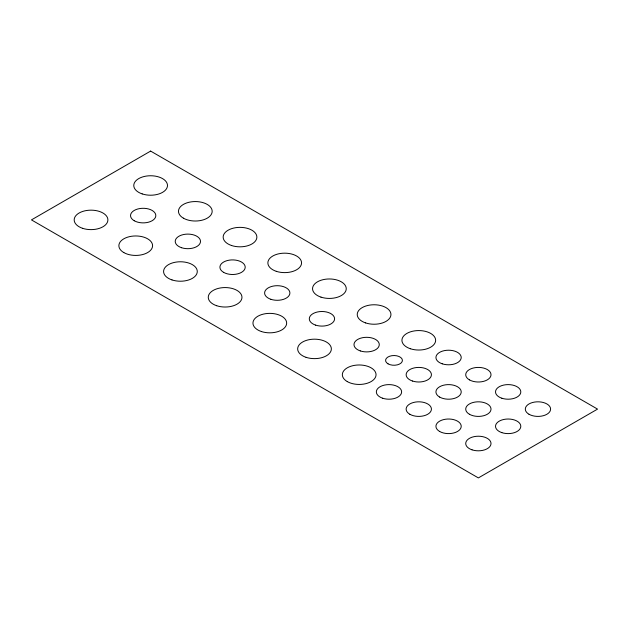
<?xml version="1.0" encoding="UTF-8"?>
<svg xmlns="http://www.w3.org/2000/svg" width="629" height="629" viewBox="0 0 629 629"><rect width="100%" height="100%" fill="white"/><g stroke="black" fill="none" stroke-linecap="round" stroke-linejoin="round"><path stroke-width="0.94" d="M150.63 151.086L31.45 219.891L478.37 477.914L597.55 409.109L150.63 151.086M142.201 193.913A16.857 9.734 0 0 0 167.487 185.484A16.857 9.734 0 0 0 142.201 177.056A16.857 9.734 0 0 0 142.201 193.913M183.401 218.169A16.857 9.734 0 0 0 211.603 213.805A16.857 9.734 0 0 0 190.957 201.893A16.857 9.734 0 0 0 183.401 218.169M82.611 228.319A16.857 9.734 0 0 0 107.897 219.891A16.857 9.734 0 0 0 82.611 211.462A16.857 9.734 0 0 0 82.611 228.319M123.811 252.575A16.857 9.734 0 0 0 152.014 248.211A16.857 9.734 0 0 0 131.367 236.292A16.857 9.734 0 0 0 123.811 252.575M231.582 245.522A16.857 9.734 0 0 0 256.868 237.094A16.857 9.734 0 0 0 231.582 228.665A16.857 9.734 0 0 0 231.582 245.522M172 279.921A16.857 9.734 0 0 0 197.278 271.492A16.857 9.734 0 0 0 172 263.071A16.857 9.734 0 0 0 172 279.921M320.971 297.124A16.857 9.734 0 0 0 346.249 288.695A16.857 9.734 0 0 0 320.971 280.267A16.857 9.734 0 0 0 320.971 297.124M261.381 331.53A16.857 9.734 0 0 0 286.659 323.102A16.857 9.734 0 0 0 261.381 314.673A16.857 9.734 0 0 0 261.381 331.53M216.691 305.725A16.857 9.734 0 0 0 241.968 297.297A16.857 9.734 0 0 0 216.691 288.868A16.857 9.734 0 0 0 216.691 305.725M276.28 271.319A16.857 9.734 0 0 0 301.558 262.898A16.857 9.734 0 0 0 276.28 254.47A16.857 9.734 0 0 0 276.28 271.319M306.071 357.327A16.857 9.734 0 0 0 331.357 348.906A16.857 9.734 0 0 0 306.071 340.478A16.857 9.734 0 0 0 306.071 357.327M365.661 322.929A16.857 9.734 0 0 0 390.947 314.5A16.857 9.734 0 0 0 365.661 306.071A16.857 9.734 0 0 0 365.661 322.929M410.352 348.733A16.857 9.734 0 0 0 435.638 340.305A16.857 9.734 0 0 0 410.352 331.876A16.857 9.734 0 0 0 410.352 348.733M347.271 381.591A16.857 9.734 0 0 0 375.474 377.227A16.857 9.734 0 0 0 354.827 365.307A16.857 9.734 0 0 0 347.271 381.591M442.258 363.821A12.643 7.296 0 0 0 461.214 357.508A12.643 7.296 0 0 0 442.258 351.186A12.643 7.296 0 0 0 442.258 363.821M382.668 398.228A12.643 7.296 0 0 0 401.624 391.906A12.643 7.296 0 0 0 382.668 385.585A12.643 7.296 0 0 0 382.668 398.228M469.431 379.869A12.643 7.296 0 0 0 490.581 376.598A12.643 7.296 0 0 0 475.099 367.658A12.643 7.296 0 0 0 469.431 379.869M409.841 414.267A12.643 7.296 0 0 0 430.991 410.996A12.643 7.296 0 0 0 415.51 402.057A12.643 7.296 0 0 0 409.841 414.267M439.64 431.47A12.643 7.296 0 0 0 460.79 428.2A12.643 7.296 0 0 0 445.308 419.26A12.643 7.296 0 0 0 439.64 431.47M501.848 398.228A12.643 7.296 0 0 0 520.804 391.906A12.643 7.296 0 0 0 501.848 385.585A12.643 7.296 0 0 0 501.848 398.228M529.02 414.267A12.643 7.296 0 0 0 550.171 410.996A12.643 7.296 0 0 0 534.689 402.057A12.643 7.296 0 0 0 529.02 414.267M472.049 449.837A12.643 7.296 0 0 0 491.013 443.516A12.643 7.296 0 0 0 472.049 437.194A12.643 7.296 0 0 0 472.049 449.837M501.848 432.634A12.643 7.296 0 0 0 520.804 426.313A12.643 7.296 0 0 0 501.848 419.991A12.643 7.296 0 0 0 501.848 432.634M469.431 414.267A12.643 7.296 0 0 0 490.581 410.996A12.643 7.296 0 0 0 475.099 402.057A12.643 7.296 0 0 0 469.431 414.267M439.64 397.072A12.643 7.296 0 0 0 460.79 393.793A12.643 7.296 0 0 0 445.308 384.862A12.643 7.296 0 0 0 439.64 397.072M412.459 381.025A12.643 7.296 0 0 0 431.423 374.703A12.643 7.296 0 0 0 412.459 368.39A12.643 7.296 0 0 0 412.459 381.025M134.244 220.748A12.643 7.296 0 0 0 155.387 217.477A12.643 7.296 0 0 0 139.905 208.537A12.643 7.296 0 0 0 134.244 220.748M181.553 247.716A12.643 7.296 0 0 0 200.509 241.394A12.643 7.296 0 0 0 181.553 235.073A12.643 7.296 0 0 0 181.553 247.716M223.625 272.357A12.643 7.296 0 0 0 244.775 269.086A12.643 7.296 0 0 0 229.294 260.147A12.643 7.296 0 0 0 223.625 272.357M270.934 299.318A12.643 7.296 0 0 0 289.898 292.996A12.643 7.296 0 0 0 270.934 286.675A12.643 7.296 0 0 0 270.934 299.318M315.624 325.122A12.643 7.296 0 0 0 334.589 318.801A12.643 7.296 0 0 0 315.624 312.479A12.643 7.296 0 0 0 315.624 325.122M360.323 350.927A12.643 7.296 0 0 0 379.279 344.606A12.643 7.296 0 0 0 360.323 338.284A12.643 7.296 0 0 0 360.323 350.927M388.038 363.837A8.429 4.867 0 0 0 402.135 361.651A8.429 4.867 0 0 0 391.812 355.7A8.429 4.867 0 0 0 388.038 363.837"/></g></svg>
